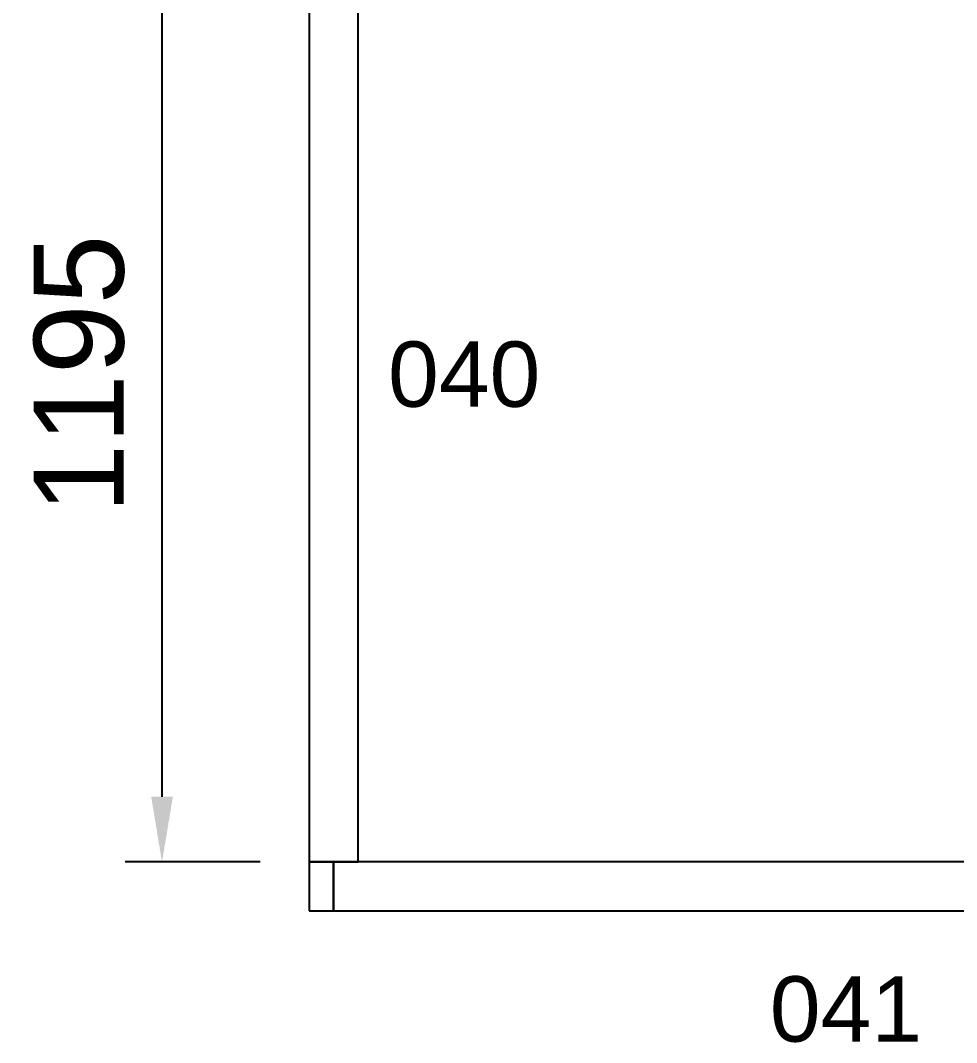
# Model space of a CAD drawing. Header units: millimetres. Extents: x -973 to 28250, y -35942 to 8545.
# Drawn here: x 4737 to 5883, y -20801 to -19549 of the extents above; entities that cross this region are included whole.
import ezdxf
from ezdxf.enums import TextEntityAlignment as Align

# ---------------------------------------------------------------- set-up
doc = ezdxf.new("R2010")
doc.units = ezdxf.units.MM
for name, color, linetype in [('R02_AKS', 8, 'Continuous'), ('R02_BAGLANTI', 3, 'Continuous'), ('R02_DUVAR', 7, 'Continuous'), ('R02_OLCU', 4, 'Continuous'), ('R02_OZEL', 6, 'Continuous')]:
    doc.layers.add(name, color=color, linetype=linetype)
doc.styles.get("Standard").update_dxf_attribs({"font": 'Arial.ttf'})
doc.dimstyles.new('ISO-25', dxfattribs={"dimtxt": 12, "dimasz": 3, "dimexe": 1.25, "dimexo": 0.625, "dimgap": 4, "dimtad": 1, "dimtxsty": 'Standard', "dimcen": 2.5, "dimadec": 0, "dimazin": 0, "dimtfac": 1, "dimtmove": 0, "dimatfit": 3, "dimfxl": 1, "dimarcsym": 0})

# ---------------------------------------------------------------- blocks, each defined once
blk = doc.blocks.new('R02_CK_I06_V_1_1_P')
blk.add_lwpolyline([(0, 0), (1195, 0), (1195, 60), (0, 60)], close=True)
blk = doc.blocks.new('*D327')
at = {"layer": 'Defpoints', "color": 0, "transparency": 16777216}
for p in [(4910, -19385), (5090, -19385), (5090, -20580)]:
    blk.add_point(p, dxfattribs=at)
at = {"layer": 'R02_OLCU', "color": 6, "lineweight": -2, "transparency": 16777216}
for p, q in [((5030, -19385), (4865, -19385)), ((4910, -20500), (4910, -19465)), ((5030, -20580), (4865, -20580))]:
    blk.add_line(p, q, dxfattribs=at)
at = {"layer": 'R02_OLCU', "color": 6, "transparency": 16777216}
for points in [[(4896.7, -19465), (4923.3, -19465), (4910, -19385)], [(4896.7, -20500), (4923.3, -20500), (4910, -20580)]]:
    blk.add_solid(points, dxfattribs=at)
at = {"layer": 'R02_OLCU', "color": 6, "transparency": 16777216, "insert": (4808.8, -19982.5), "char_height": 110, "attachment_point": 5, "rotation": 90}
blk.add_mtext('1195', dxfattribs=at)
blk = doc.blocks.new('R02_CK_I01_H_N1_1_P')
blk.add_lwpolyline([(0, 0), (1255, 0), (1255, 60), (0, 60)], close=True)
blk = doc.blocks.new('R02_L')
blk.add_lwpolyline([(0, 0), (30, 0), (30, 60), (0, 60)], close=True)

msp = doc.modelspace()

# ---------------------------------------------------------------- block references
at = {"layer": 'R02_BAGLANTI'}
msp.add_blockref('R02_L', (5090, -20640), dxfattribs=at)
at = {"layer": 'R02_DUVAR'}
msp.add_blockref('R02_CK_I01_H_N1_1_P', (5120, -20640), dxfattribs=at)
at = {"layer": 'R02_OZEL', "rotation": 90}
msp.add_blockref('R02_CK_I06_V_1_1_P', (5150, -20580), dxfattribs=at)

# ---------------------------------------------------------------- texts
at = {"layer": 'R02_AKS'}
for s, p in [('040', (5280, -19982.5)), ('041', (5747.5, -20760))]:
    msp.add_text(s, height=80, dxfattribs=at).set_placement(p, align=Align.MIDDLE_CENTER)

# ---------------------------------------------------------------- dimensions: what is measured, and where the dimension line sits
at = {"layer": 'R02_OLCU'}
dim = msp.add_linear_dim(base=(4910, -19385), p1=(5090, -20580), p2=(5090, -19385), angle=90, dimstyle='ISO-25', override={"dimtxt": 110, "dimasz": 80, "dimexe": 45, "dimexo": 60, "dimgap": 45, "dimdec": 1, "dimclrd": 6, "dimclre": 6, "dimclrt": 6, "dimtix": 1, "dimatfit": 1}, dxfattribs=at)
dim.commit()
dim.dimension.update_dxf_attribs({"geometry": '*D327', "text_midpoint": (4808.84, -19982.5)})

doc.saveas('drawing.dxf')
